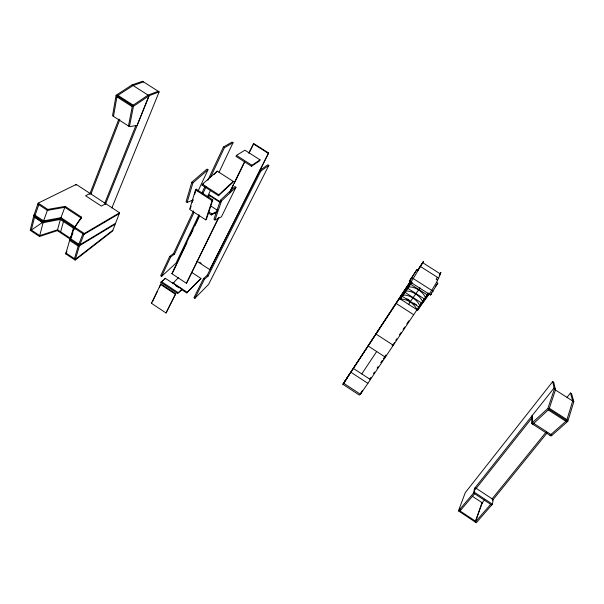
<?xml version="1.0" encoding="UTF-8"?>
<svg xmlns="http://www.w3.org/2000/svg" width="604" height="604" viewBox="0 0 604 604"><rect width="100%" height="100%" fill="white"/><g stroke="black" fill="none" stroke-linecap="round" stroke-linejoin="round"><path stroke-width="0.91" d="M531.701 423.517L531.784 416.141L532.524 415.182L532.449 422.536L531.701 423.517L551.082 436.058L567.813 421.343L573.8 401.751L571.611 393.71L570.516 393.008L566.99 397.394M492.449 504.181L493.174 499.516L475.167 487.654L474.276 492.2L458.451 510.901L476.277 522.724L492.449 504.181L474.276 492.2M116.104 95.228L112.525 115.757L129.437 126.621L137.1 125.436L149.075 95.726L159.162 91.861L142.529 81.276L132.102 84.907L116.104 95.228L133.446 106.327L149.075 95.726L132.102 84.907M113.499 116.383L117.1 95.862L117.833 95.289L133.159 105.104L132.178 106.651L116.851 96.836L117.1 95.862L133.076 85.534L143.48 81.887M129.437 126.621L133.446 106.327M114.775 224.401L79.464 245.745L69.913 239.433L65.745 253.869L75.153 260.105L112.593 231.015L119.6 212.759L76.255 184.409L38.203 203.11L33.809 215.568L30.2 230.29L39.524 236.474L57.335 230.615L70.26 239.154M39.524 236.474L43.284 221.827L60.627 218.565L74.481 227.7M57.335 230.615L60.627 218.565M60.627 231.823L63.73 220.611L63.39 221.517M198.059 191.098L208.002 169.754L206.953 169.082L191.838 182.189L186.077 201.736L187.119 202.408L193.212 199.984M187.119 202.408L192.91 182.876L208.002 169.754M74.458 258.671L78.505 245.118L78.15 246.024L69.558 240.347L74.647 227.142L81.487 217.115L65.172 206.379L47.761 209.414L38.203 203.11M75.153 260.105L79.464 245.745L84.296 233.506L119.6 212.759M195.515 189.898L189.618 209.392L205.768 219.856L206.455 219.139L212.804 199.894L196.224 189.195L195.515 189.898L212.11 200.611L205.768 219.856M190.313 208.682L191.121 206.024M192.2 202.483L193.001 199.826M194.616 194.511L196.224 189.195M551.845 435.084L532.449 422.536L547.851 408.485L554.336 389.263L552.705 381.6L465.291 492.607L458.451 510.901M220.46 200.173L213.944 219.305L214.994 219.984L221.419 216.851L235.96 187.255L234.911 186.583L220.46 200.173L221.54 200.868L214.994 219.984M482.377 502.626L475.25 522.037L481.396 504.325M35.085 215.266L38.822 204.688M42.793 222.197L31.34 230.071L34.76 216.187L34.428 217.115L42.944 222.748L47.761 209.414M202.098 185.164L202.446 184.22L217.229 171.128L233.257 181.411L232.88 182.333L218.482 195.719L202.098 185.164L203.51 183.91M474.646 493.74L459.478 511.588L460.716 509.217M65.172 206.379L60.287 219.471L74.888 229.097M75.915 185.307L76.255 184.409M417.311 309.293L367.874 383.359L360.437 394.261L359.32 395.084L342.906 384.303L402.362 294.148L399.742 298.663L400.429 299.108A13.764 8.154 33.8 0 1 410.154 301.94A13.764 8.154 33.7 0 1 416.949 309.724L417.636 310.169C426.024 298.044 435.99 286.492 440.92 272.374L439.871 273.937M217.229 171.128L214.058 174.556M73.333 228.07L73.673 227.172L70.457 238.323L57.561 229.799L39.736 235.643L30.404 229.452M71.264 237.266L72.941 232.925M89.709 194.322L118.875 119.048M80.468 219.743L81.487 217.115M119.826 119.66L90.955 194.027L91.559 193.71M78.867 244.205L82.967 233.793M218.482 195.719L218.852 194.782L233.257 181.411M135.87 125.587L104.802 203.08L105.39 202.755M105.345 204.552L149.075 95.726M111.868 207.927L159.162 91.861M178.339 277.734L172.608 283.638L173.96 282.355M181.23 289.316L186.727 292.932L200.943 278.436L191.74 272.404M200.943 278.436L186.727 292.932M193.499 210.932L173.559 253.529L169.716 256.383L160.672 275.786L161.593 276.383L176.058 263.087L198.942 214.752M161.593 276.383L170.653 256.994L174.481 254.133L194.058 212.404M201.872 193.046L205.066 186.228M207.859 180.271L223.412 147.044L232.087 142.046L233.069 142.672L219.018 172.351M160.83 282.355L165.3 278.293L181.932 289.24L181.502 290.116L177.584 293.401L160.83 282.355L163.533 280.233M202.446 194.526L206.039 186.863M210.434 177.493L224.416 147.686L233.069 142.672M151.408 303.284L160.913 283.903L175.749 293.68L166.032 312.97L151.408 303.284L151.966 302.838M152.744 301.192L157.41 291.309M159.358 287.194L160.913 283.903M164.884 279.176L165.3 278.293M207.376 196.942L210.585 190.162M218.844 217.644L186.447 283.284L171.868 273.703L199.328 215.741M208.214 196.995L209.543 194.941L220.4 201.94M172.812 272.427L186.938 242.627M190.169 235.809L192.993 229.852M195.009 225.594L199.048 217.078M208.335 197.493L209.543 194.941M236.489 155.387L236.005 156.391L251.475 166.266L259.577 160.845L260.067 159.864L244.899 150.207L236.489 155.387L251.966 165.262L260.067 159.864M410.841 281.97L399.742 298.663L417.636 310.169L419.161 306.998M177.584 293.401L181.932 289.24M166.032 312.97L175.749 293.68M229.694 192.117L244.59 161.615M248.727 153.144L253.725 143.556L268.614 153.008L207.112 275.492L203.533 278.542L193.952 297.697L194.881 298.3L208.576 284.409L268.833 165.443L267.836 164.809L259.894 170.32L260.905 170.97L268.833 165.443M230.147 191.8L233.461 185.028M234.284 183.337L244.212 163.02M249.173 152.865L253.725 143.556M186.447 283.284L218.338 218.014M251.475 166.266L251.966 165.262M194.881 298.3L204.477 279.161L208.04 276.103L260.905 170.97M431.55 293.016L430.554 295.009L409.338 281.434L416.768 269.762L418.164 270.66M196.934 261.23L209.777 269.626L268.614 153.008M392.97 345.45L394.495 342.551M399.78 298.716L413.264 278.58L423.51 261.298L417.319 270.705M208.252 212.963L211.302 214.933L211.868 213.876L217.531 211.257M362.498 390.645L360.437 394.261L343.774 383.321L348.802 375.175M431.611 293.151L430.554 295.009L437.779 283.17L436.375 282.272M417.636 310.169L420.943 304.982M437.341 277.259L436.156 279.312L437.56 280.203M428.145 293.476L416.986 309.776L428.425 293.65A14.118 8.116 33.5 0 0 428.093 292.948M65.745 253.869L66.689 252.276M66.931 251.46L65.987 253.053L75.402 259.297L112.857 230.222M415.703 293.952L415.952 293.544M418.534 289.875L418.776 289.467M408.681 304.408L410.644 301.124M412.917 297.968L413.159 297.561M375.877 334.367L378.391 330.177M410.403 284.106L408.644 286.945A12.601 7.293 33.6 0 1 425.503 297.742L427.171 294.843L410.403 284.106L411.8 282.03M403.087 294.926L400.429 299.108L411.46 282.793A14.126 8.124 33.6 0 1 412.215 282.785M407.625 288.206L405.873 291.053A12.518 7.301 33.7 0 1 422.611 301.789L424.287 298.882L407.625 288.206L408.553 286.84M410.478 279.539L411.098 278.61L409.338 281.434L416.768 269.762M410.622 280.898L342.906 384.303L346.386 379.086M345.065 380.86L410.365 281.547M417.591 270.562L422.747 262.717L440.339 273.914L439.289 275.477M361.773 373.914L376.677 351.528M369.852 378.965L370.886 377.417M373.476 373.559L374.518 372.011M377.107 368.146L378.142 366.605M380.739 362.74L382.294 360.422M383.329 358.874L385.918 355.016M392.139 345.745L393.181 344.197M395.779 340.324L396.828 338.761M399.448 334.858L401.018 332.51M403.117 329.384L404.688 327.043M406.786 323.918L408.885 320.792M69.558 240.347L70.54 238.882M115.13 223.54L79.819 244.839L70.26 238.52L71.733 236.33M119.237 213.642L83.933 234.428L74.292 228.07L81.132 218.029M410.154 301.94L419.969 287.814M360.852 392.872L362.392 390.66M435.816 285.986L437.779 283.17M422.022 303.472L429.059 293.627M532.819 424.234L548.998 409.225L549.376 408.289L567.013 419.652L566.658 420.595L565.91 421.32L548.273 409.957L548.998 409.225L555.454 389.98L553.793 382.294L552.705 381.6M549.965 435.333L566.658 420.595L572.675 401.026L570.516 393.008M475.537 489.18L531.875 418.089M484.65 499.78L481.705 503.442L482.302 502.822L472.275 496.209M492.041 498.942L546.295 431.852M492.486 500.354L547.435 432.502M475.25 522.037L490.712 504.332M212.11 200.611L212.804 199.894M221.54 200.868L235.96 187.255M209.777 269.626L210.237 269.241M129.165 125.406L128.463 125.994L132.442 105.685L148.093 95.1L158.203 91.249M171.868 273.703L172.404 273.28M73.952 228.961L74.617 228.584M105.708 203.669L101.359 206.085L85.587 195.756L90.049 193.431M44.311 220.536L43.616 220.905L34.141 214.639M48.116 209.996L47.422 210.358L37.871 204.054M211.302 214.933L216.157 212.668M42.944 222.748L60.392 219.411M60.966 217.659L43.616 220.905L42.899 220.196M64.824 207.3L47.422 210.358L46.697 209.648M429.134 294.103L428.47 293.703M411.46 282.793L410.75 282.34M70.26 238.52L71.363 239.018M74.292 228.07L75.402 228.576M253.272 143.828L268.184 153.295M420.656 266.628L438.731 278.15M223.412 147.044L224.416 147.686M411.853 277.674L433.166 291.302M555.174 388.689L554.057 387.972L474.502 488.5L473.604 493.045L491.762 505.027M572.313 399.682L573.43 400.399M554.336 389.263L573.8 401.751M406.915 298.731L409.15 300.165M413.634 303.042L416.624 304.96M402.189 296.254L418.632 306.817M396.209 303.487L413.657 314.714M202.446 184.22L218.852 194.782M547.851 408.485L567.813 421.343M191.838 182.189L192.91 182.876M209.022 195.288L219.894 202.302M210.486 205.813L217.553 210.373M208.825 211.906L211.868 213.876M376.058 334.095L393.151 345.178M368.206 346.017L385.163 357.047M199.667 262.332L201.177 263.321M353.438 368.455L370.131 379.38M173.559 253.529L174.481 254.133M207.112 275.492L208.04 276.103M351.045 372.336L367.874 383.359M169.716 256.383L170.653 256.994M203.533 278.542L204.477 279.161M64.711 207.232L81.253 218.104M172.918 282.876L187.051 292.177M175.741 285.707L178.882 287.768M161.245 281.472L178.006 292.517M60.853 217.583L74.911 226.855M74.647 227.142L84.296 233.506M160.354 284.333L175.205 294.133M33.809 215.568L43.284 221.827M34.541 217.055L43.058 222.687M460.067 510.961L475.854 521.426M421.441 302.876L419.765 305.783A12.442 7.308 33.7 0 0 403.132 295.107L404.891 292.261L421.441 302.876"/></g></svg>
